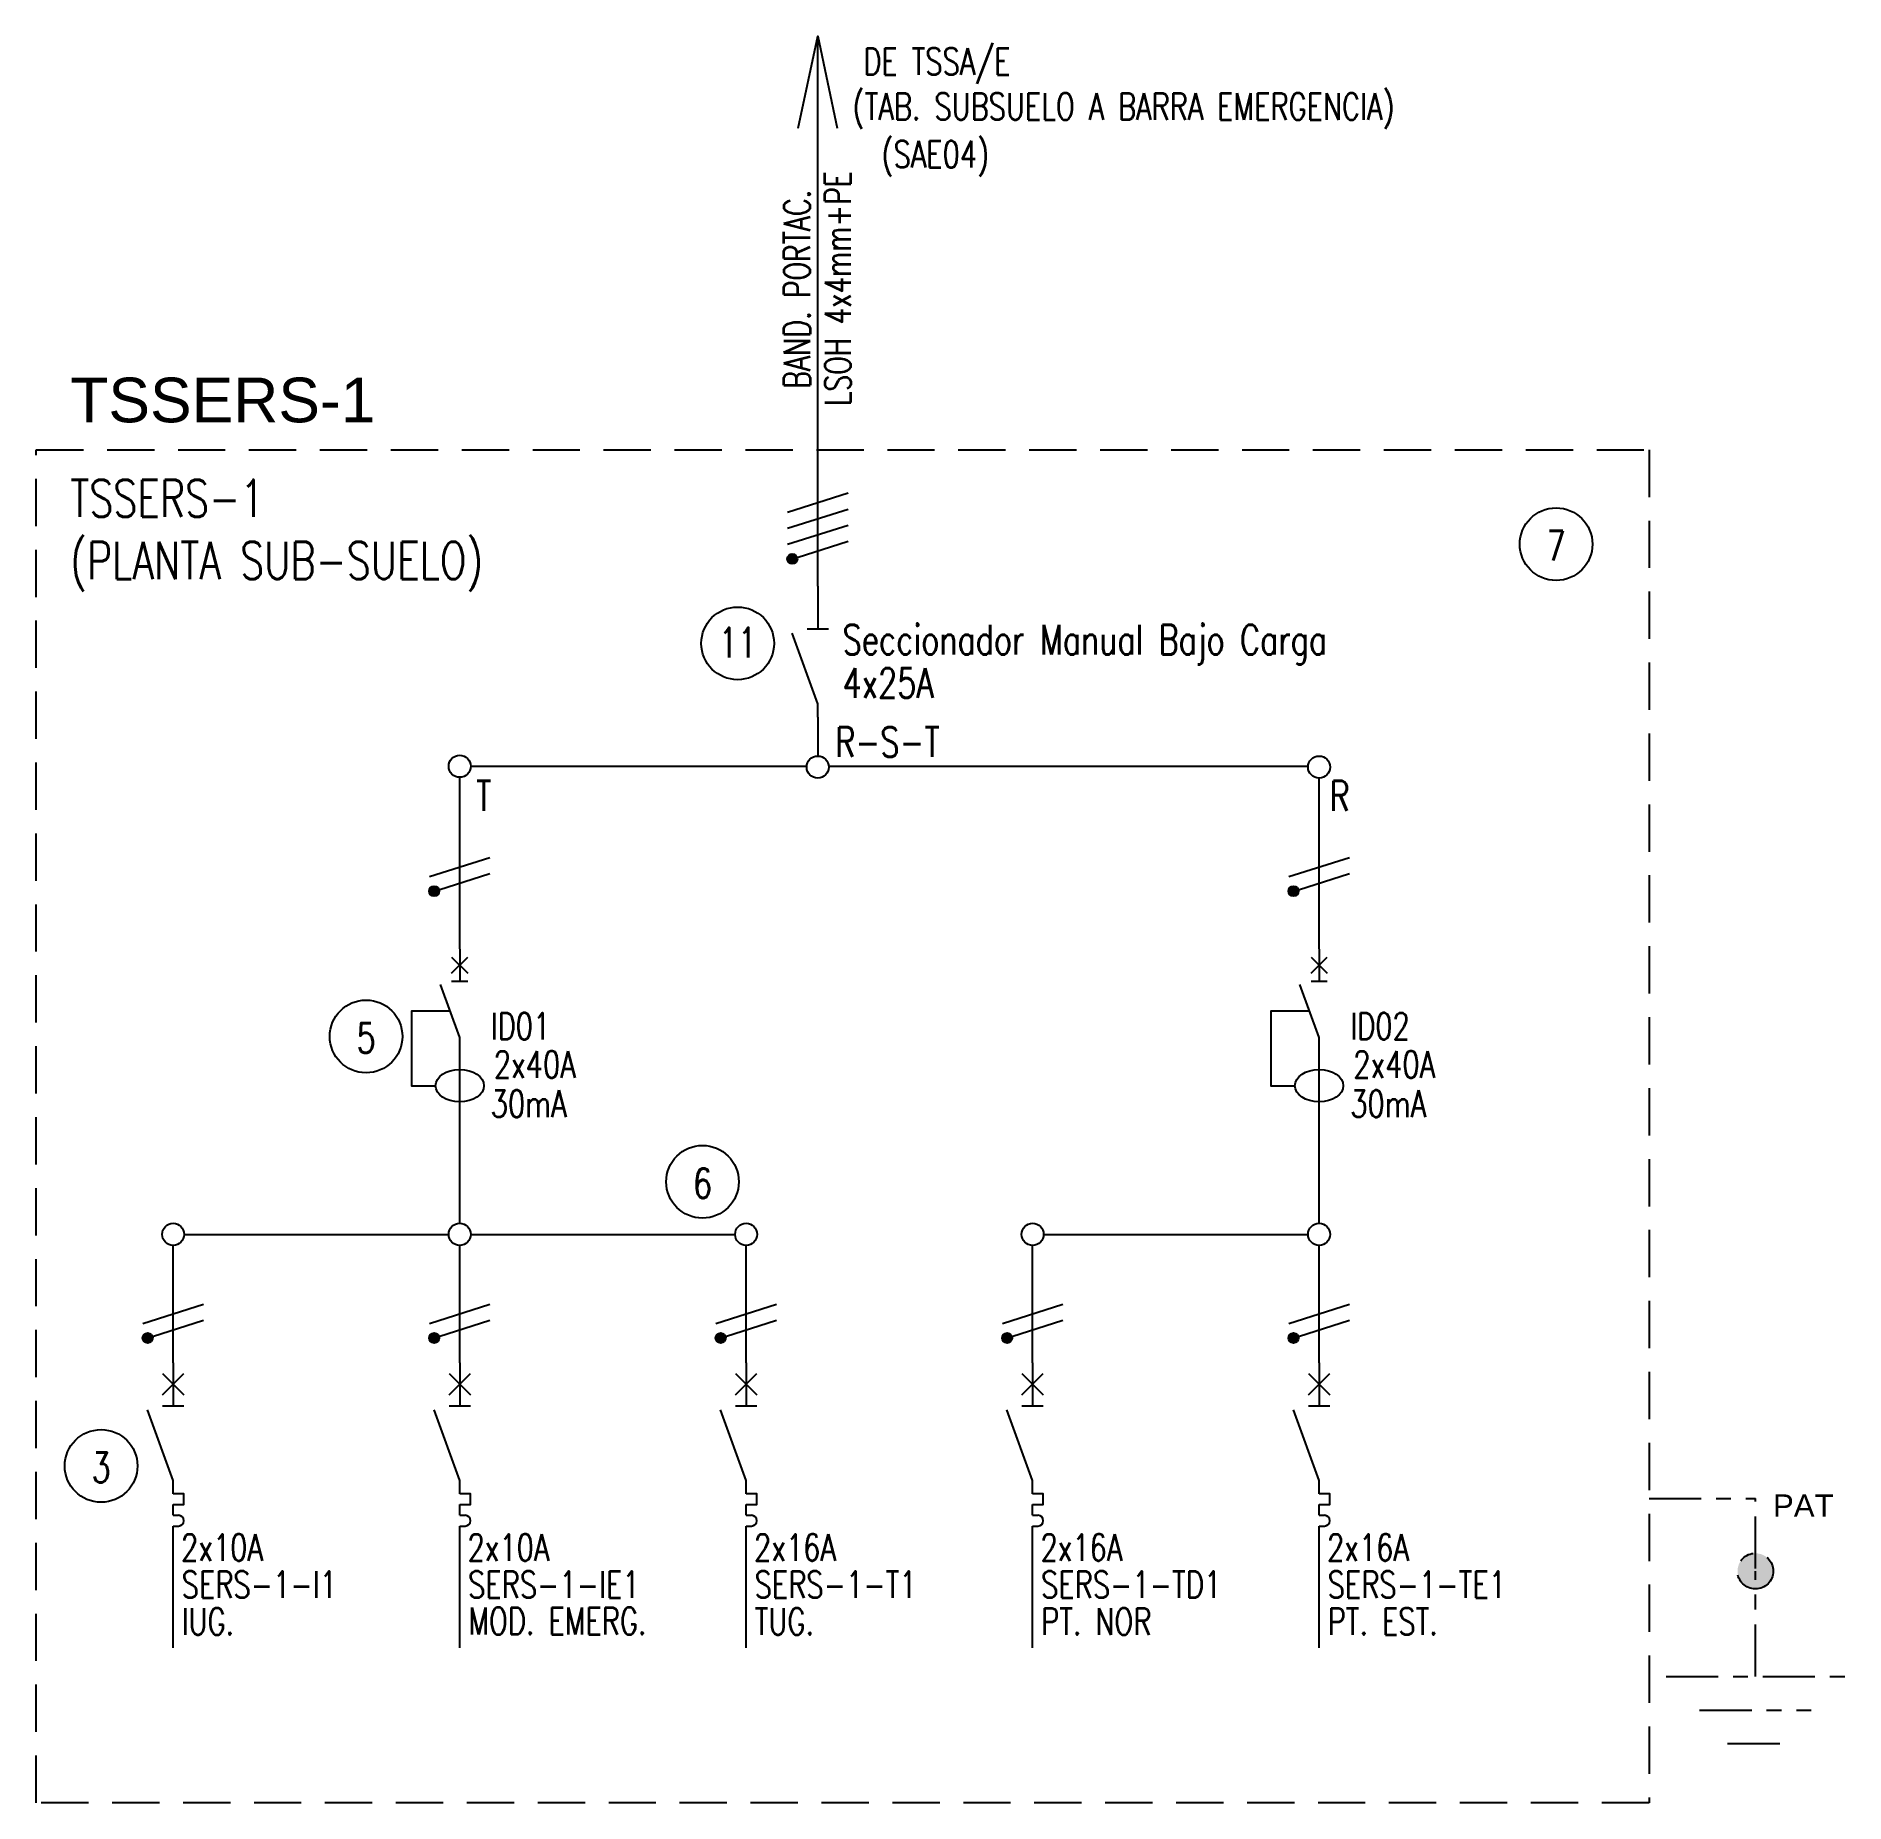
# Model space of a CAD drawing. Extents: x 3588.8 to 3601, y 1285.6 to 1297.5.
import ezdxf
from ezdxf.enums import TextEntityAlignment as Align

# ---------------------------------------------------------------- set-up
doc = ezdxf.new("R2010")
doc.units = 0
doc.linetypes.add('OCJ-ESQUEMAS UNIFILARES-CORREGIDOS IDO-REV.br$0$DASHED', pattern=[19.05, 12.7, -6.35])
doc.linetypes.add('OCJ-ESQUEMAS UNIFILARES-CORREGIDOS IDO-REV.br$0$EJE_5', pattern=[7.1, 5, -1, 0.1, -1])
for name, color, linetype in [('OCJ-ESQUEMAS UNIFILARES-CORREGIDOS IDO-REV.br$0$00-IE-CABLES', 10, 'Continuous'), ('OCJ-ESQUEMAS UNIFILARES-CORREGIDOS IDO-REV.br$0$01-ELE-APARATOS', 170, 'Continuous'), ('OCJ-ESQUEMAS UNIFILARES-CORREGIDOS IDO-REV.br$0$ELECTRIC', 4, 'Continuous'), ('OCJ-ESQUEMAS UNIFILARES-CORREGIDOS IDO-REV.br$0$PAT', 80, 'Continuous'), ('OCJ-ESQUEMAS UNIFILARES-CORREGIDOS IDO-REV.br$0$TEXTO', 7, 'Continuous')]:
    doc.layers.add(name, color=color, linetype=linetype)
doc.styles.add('OCJ-ESQUEMAS UNIFILARES-CORREGIDOS IDO-REV.br$0$ARIAL', font='Arial.ttf', dxfattribs={"height": 0.2})
doc.styles.add('OCJ-ESQUEMAS UNIFILARES-CORREGIDOS IDO-REV.br$0$Electricidad', font='ROMANS.SHX', dxfattribs={"width": 0.75, "height": 0.175})

# ---------------------------------------------------------------- blocks, each defined once
blk = doc.blocks.new('OCJ-ESQUEMAS UNIFILARES-CORREGIDOS IDO-REV.br$0$Unif-Interruptor-Term')
for p, q in [((0, -1.013), (0.045, -1.013)), ((0, -1.103), (0.045, -1.103))]:
    blk.add_line(p, q)
for points in [[(-0.09, 0.177), (0.09, -0.003)], [(-0.09, -0.003), (0.09, 0.177)], [(0, 0.267), (0, -0.093)], [(0, -0.72), (-0.215, -0.128)], [(-0.09, -0.093), (0.09, -0.093)], [(0, -0.833), (0, -0.72)], [(0, -0.923), (0.09, -0.923), (0.09, -0.833), (0, -0.833)], [(0, -1.013), (0, -0.923)], [(0, -1.215), (0, -1.103)]]:
    blk.add_lwpolyline(points)
blk.add_arc((0.045, -1.058), 0.045, 270, 90)
blk = doc.blocks.new('OCJ-ESQUEMAS UNIFILARES-CORREGIDOS IDO-REV.br$0$Unif-Interruptor-Dif')
for points in [[(0, 0.177), (0, -0.093)], [(-0.068, 0.11), (0.068, -0.025)], [(-0.068, -0.025), (0.068, 0.11)], [(0, -0.565), (-0.162, -0.121)], [(-0.068, -0.093), (0.068, -0.093)], [(-0.081, -0.343), (-0.405, -0.343), (-0.405, -0.97), (-0.202, -0.97)], [(0, -1.308), (0, -0.565)]]:
    blk.add_lwpolyline(points)
blk.add_ellipse((0, -0.97), major_axis=(0.203, 0), ratio=0.670814)
blk = doc.blocks.new('OCJ-ESQUEMAS UNIFILARES-CORREGIDOS IDO-REV.br$0$A$C7AFF483F')
for points in [[(0, 0.88), (0, 0.592)], [(0, 0.09), (-0.172, 0.564)], [(-0.072, 0.592), (0.072, 0.592)], [(0, 0), (0, 0.09)]]:
    blk.add_lwpolyline(points)

msp = doc.modelspace()

# ---------------------------------------------------------------- hatches: boundary and pattern name
at = {"layer": 'OCJ-ESQUEMAS UNIFILARES-CORREGIDOS IDO-REV.br$0$00-IE-CABLES'}
for points in [[(3593.867, 1293.96, 1), (3593.922, 1294, 1)], [(3591.463, 1291.729, 1), (3591.517, 1291.769, 1)], [(3597.233, 1291.729, 1), (3597.288, 1291.769, 1)], [(3589.539, 1288.729, 1), (3589.594, 1288.769, 1)], [(3591.463, 1288.729, 1), (3591.517, 1288.769, 1)], [(3593.386, 1288.729, 1), (3593.441, 1288.769, 1)], [(3595.31, 1288.729, 1), (3595.364, 1288.769, 1)], [(3597.233, 1288.729, 1), (3597.288, 1288.769, 1)]]:
    msp.add_hatch(color=256, dxfattribs=at).paths.add_polyline_path(points)
at = {"layer": 'OCJ-ESQUEMAS UNIFILARES-CORREGIDOS IDO-REV.br$0$PAT', "linetype": 'OCJ-ESQUEMAS UNIFILARES-CORREGIDOS IDO-REV.br$0$EJE_5', "ltscale": 0.07}
h = msp.add_hatch(color=256, dxfattribs=at)
h.paths.add_polyline_path([(3600.481, 1287.184), (3600.241, 1287.184, -1)])
h.paths.add_polyline_path([(3600.241, 1287.184), (3600.361, 1287.184), (3600.361, 1287.064, -0.414214)])
h.paths.add_polyline_path([(3600.361, 1287.184), (3600.481, 1287.184, -0.414214), (3600.361, 1287.064)])

# ---------------------------------------------------------------- linework, layer by layer
at = {"layer": 'OCJ-ESQUEMAS UNIFILARES-CORREGIDOS IDO-REV.br$0$00-IE-CABLES'}
for p, q in [((3594.066, 1293.798), (3594.066, 1297.49)), ((3594.066, 1292.918), (3594.066, 1292.657)), ((3591.736, 1292.588), (3593.992, 1292.588)), ((3594.14, 1292.588), (3597.358, 1292.588)), ((3591.662, 1291.361), (3591.662, 1292.514)), ((3597.432, 1291.361), (3597.432, 1292.508)), ((3591.662, 1289.519), (3591.662, 1290.321)), ((3597.432, 1289.519), (3597.432, 1290.321)), ((3589.738, 1288.583), (3589.738, 1289.371)), ((3589.812, 1289.445), (3591.587, 1289.445)), ((3591.662, 1288.583), (3591.662, 1289.371)), ((3591.736, 1289.445), (3593.511, 1289.445)), ((3593.585, 1288.583), (3593.585, 1289.371)), ((3595.508, 1288.583), (3595.508, 1289.371)), ((3595.582, 1289.445), (3597.358, 1289.445)), ((3597.432, 1288.583), (3597.432, 1289.371)), ((3589.738, 1286.668), (3589.738, 1287.47)), ((3591.662, 1286.668), (3591.662, 1287.47)), ((3593.585, 1286.668), (3593.585, 1287.47)), ((3595.508, 1286.668), (3595.508, 1287.47)), ((3597.432, 1286.668), (3597.432, 1287.47))]:
    msp.add_line(p, q, dxfattribs=at)
for points in [[(3593.935, 1296.872), (3594.066, 1297.49), (3594.197, 1296.872)], [(3593.862, 1294.294), (3594.269, 1294.423)], [(3593.862, 1294.186), (3594.269, 1294.315)], [(3593.862, 1294.078), (3594.269, 1294.207)], [(3593.927, 1293.99), (3594.269, 1294.099)], [(3591.458, 1291.847), (3591.865, 1291.975)], [(3597.228, 1291.847), (3597.635, 1291.975)], [(3591.522, 1291.759), (3591.865, 1291.867)], [(3597.293, 1291.759), (3597.635, 1291.867)], [(3589.535, 1288.847), (3589.942, 1288.976)], [(3591.458, 1288.847), (3591.865, 1288.976)], [(3593.381, 1288.847), (3593.788, 1288.976)], [(3595.305, 1288.847), (3595.712, 1288.976)], [(3597.228, 1288.847), (3597.635, 1288.976)], [(3589.599, 1288.759), (3589.942, 1288.868)], [(3591.522, 1288.759), (3591.865, 1288.868)], [(3593.446, 1288.759), (3593.788, 1288.868)], [(3595.369, 1288.759), (3595.712, 1288.868)], [(3597.293, 1288.759), (3597.635, 1288.868)]]:
    msp.add_lwpolyline(points, dxfattribs=at)
for centre, radius in [((3593.895, 1293.98), 0.0338), ((3591.662, 1292.588), 0.0741), ((3594.066, 1292.582), 0.0741), ((3597.432, 1292.582), 0.0741), ((3591.49, 1291.749), 0.0338), ((3597.26, 1291.749), 0.0338), ((3589.738, 1289.445), 0.0741), ((3591.662, 1289.445), 0.0741), ((3591.662, 1289.445), 0.0741), ((3593.585, 1289.445), 0.0741), ((3595.508, 1289.445), 0.0741), ((3595.508, 1289.445), 0.0741), ((3597.432, 1289.445), 0.0741), ((3589.567, 1288.749), 0.0338), ((3591.49, 1288.749), 0.0338), ((3593.414, 1288.749), 0.0338), ((3595.337, 1288.749), 0.0338), ((3597.26, 1288.749), 0.0338)]:
    msp.add_circle(centre, radius, dxfattribs=at)
at = {"layer": 'OCJ-ESQUEMAS UNIFILARES-CORREGIDOS IDO-REV.br$0$ELECTRIC', "linetype": 'OCJ-ESQUEMAS UNIFILARES-CORREGIDOS IDO-REV.br$0$DASHED', "ltscale": 0.025}
msp.add_lwpolyline([(3588.818, 1294.713), (3599.647, 1294.713), (3599.647, 1285.628), (3588.818, 1285.628)], close=True, dxfattribs=at)
at = {"layer": 'OCJ-ESQUEMAS UNIFILARES-CORREGIDOS IDO-REV.br$0$PAT', "linetype": 'OCJ-ESQUEMAS UNIFILARES-CORREGIDOS IDO-REV.br$0$EJE_5', "ltscale": 0.07}
for p, q in [((3599.647, 1287.671), (3600.361, 1287.671)), ((3600.361, 1287.201), (3600.361, 1287.671)), ((3600.361, 1286.476), (3600.361, 1287.184)), ((3599.761, 1286.476), (3600.961, 1286.476)), ((3599.986, 1286.251), (3600.736, 1286.251)), ((3600.174, 1286.026), (3600.549, 1286.026))]:
    msp.add_line(p, q, dxfattribs=at)
msp.add_circle((3600.361, 1287.184), 0.12, dxfattribs=at)
msp.add_circle((3600.361, 1287.184), 0.12, dxfattribs=at)
at = {"layer": 'OCJ-ESQUEMAS UNIFILARES-CORREGIDOS IDO-REV.br$0$TEXTO'}
for centre in [(3599.023, 1294.079), (3593.528, 1293.413), (3591.033, 1290.774), (3593.292, 1289.798), (3589.254, 1287.89)]:
    msp.add_circle(centre, 0.244, dxfattribs=at)

# ---------------------------------------------------------------- block references
at = {"layer": 'OCJ-ESQUEMAS UNIFILARES-CORREGIDOS IDO-REV.br$0$01-ELE-APARATOS'}
msp.add_blockref('OCJ-ESQUEMAS UNIFILARES-CORREGIDOS IDO-REV.br$0$A$C7AFF483F', (3594.066, 1292.918), dxfattribs=at)
at = {"layer": 'OCJ-ESQUEMAS UNIFILARES-CORREGIDOS IDO-REV.br$0$01-ELE-APARATOS', "xscale": 0.7999999999999546, "yscale": 0.7999999999999546, "zscale": 0.7999999999999546}
for name, p in [('OCJ-ESQUEMAS UNIFILARES-CORREGIDOS IDO-REV.br$0$Unif-Interruptor-Dif', (3591.662, 1291.219)), ('OCJ-ESQUEMAS UNIFILARES-CORREGIDOS IDO-REV.br$0$Unif-Interruptor-Dif', (3597.432, 1291.219)), ('OCJ-ESQUEMAS UNIFILARES-CORREGIDOS IDO-REV.br$0$Unif-Interruptor-Term', (3589.738, 1288.369)), ('OCJ-ESQUEMAS UNIFILARES-CORREGIDOS IDO-REV.br$0$Unif-Interruptor-Term', (3591.662, 1288.369)), ('OCJ-ESQUEMAS UNIFILARES-CORREGIDOS IDO-REV.br$0$Unif-Interruptor-Term', (3593.585, 1288.369)), ('OCJ-ESQUEMAS UNIFILARES-CORREGIDOS IDO-REV.br$0$Unif-Interruptor-Term', (3595.508, 1288.369)), ('OCJ-ESQUEMAS UNIFILARES-CORREGIDOS IDO-REV.br$0$Unif-Interruptor-Term', (3597.432, 1288.369))]:
    msp.add_blockref(name, p, dxfattribs=at)

# ---------------------------------------------------------------- texts
at = {"layer": 'OCJ-ESQUEMAS UNIFILARES-CORREGIDOS IDO-REV.br$0$TEXTO', "style": 'OCJ-ESQUEMAS UNIFILARES-CORREGIDOS IDO-REV.br$0$Electricidad', "width": 0.75}
for s, height, p in [('DE TSSA/E', 0.18, (3594.371, 1297.23)), ('(TAB. SUBSUELO A BARRA EMERGENCIA)', 0.18, (3594.299, 1296.928)), ('(SAE04)', 0.18, (3594.493, 1296.607)), ('TSSERS-1', 0.25, (3589.047, 1294.262)), ('(PLANTA SUB-SUELO)', 0.25, (3589.047, 1293.845)), ('7', 0.2, (3598.959, 1293.969)), ('11', 0.2, (3593.4, 1293.319)), ('Seccionador Manual Bajo Carga', 0.2, (3594.233, 1293.338)), ('4x25A', 0.2, (3594.233, 1293.047)), ('R-S-T', 0.2, (3594.184, 1292.651)), ('T', 0.2, (3591.773, 1292.289)), ('R', 0.2, (3597.502, 1292.289)), ('5', 0.2, (3590.969, 1290.664)), ('ID01', 0.18, (3591.87, 1290.753)), ('ID02', 0.18, (3597.641, 1290.753)), ('2x40A', 0.18, (3591.891, 1290.496)), ('2x40A', 0.18, (3597.661, 1290.496)), ('30mA', 0.18, (3591.87, 1290.232)), ('30mA', 0.18, (3597.641, 1290.232)), ('6', 0.2, (3593.228, 1289.688)), ('3', 0.2, (3589.19, 1287.78)), ('2x10A', 0.18, (3589.791, 1287.253)), ('2x10A', 0.18, (3591.714, 1287.253)), ('2x16A', 0.18, (3593.638, 1287.253)), ('2x16A', 0.18, (3595.561, 1287.253)), ('2x16A', 0.18, (3597.485, 1287.253)), ('SERS-1-I1', 0.18, (3589.795, 1287.004)), ('SERS-1-IE1', 0.18, (3591.718, 1287.004)), ('SERS-1-T1', 0.18, (3593.642, 1287.004)), ('SERS-1-TD1', 0.18, (3595.565, 1287.004)), ('SERS-1-TE1', 0.18, (3597.489, 1287.004)), ('IUG.', 0.18, (3589.795, 1286.756)), ('MOD. EMERG.', 0.18, (3591.719, 1286.759)), ('TUG.', 0.18, (3593.642, 1286.756)), ('PT. NOR', 0.18, (3595.565, 1286.756)), ('PT. EST.', 0.18, (3597.489, 1286.756))]:
    msp.add_text(s, height=height, dxfattribs=at).set_placement(p)
for s, p in [('LSOH 4x4mm+PE', (3594.288, 1295.796)), ('BAND. PORTAC.', (3594.014, 1295.791))]:
    msp.add_text(s, height=0.175, rotation=90, dxfattribs=at).set_placement(p, align=Align.CENTER)
at = {"layer": 'OCJ-ESQUEMAS UNIFILARES-CORREGIDOS IDO-REV.br$0$TEXTO', "style": 'OCJ-ESQUEMAS UNIFILARES-CORREGIDOS IDO-REV.br$0$ARIAL'}
for s, height, p in [('TSSERS-1', 0.3, (3589.047, 1294.897)), ('PAT', 0.15, (3600.479, 1287.549))]:
    msp.add_text(s, height=height, dxfattribs=at).set_placement(p)

doc.saveas('drawing.dxf')
